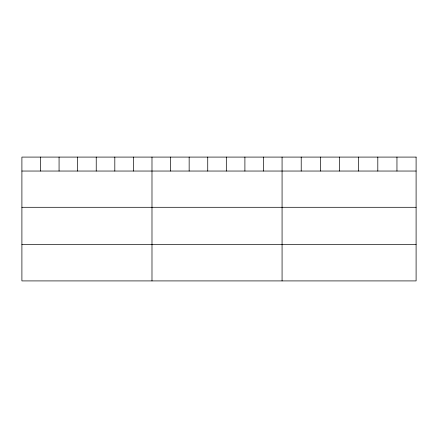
<?xml version="1.0" encoding="UTF-8"?>
<svg xmlns="http://www.w3.org/2000/svg" width="438" height="438" viewBox="0 0 438 438"><rect width="100%" height="100%" fill="white"/><g stroke="black" fill="none" stroke-linecap="round" stroke-linejoin="round"><path stroke-width="0.66" d="M21.9 171.039L416.1 171.039M21.9 207.294L416.1 207.294M21.9 244.65L416.1 244.65M396.954 157.089L396.954 171.039M377.808 157.089L377.808 171.039M358.662 157.089L358.662 171.039M339.51 157.089L339.51 171.039M320.364 157.089L320.364 171.039M301.218 157.089L301.218 171.039M282.072 157.089L282.072 280.911M263.49 157.089L263.49 171.039M244.902 157.089L244.902 171.039M226.32 157.089L226.32 171.039M207.738 157.089L207.738 171.039M189.156 157.089L189.156 171.039M170.568 157.089L170.568 171.039M151.986 157.089L151.986 280.911M133.404 157.089L133.404 171.039M114.816 157.089L114.816 171.039M96.234 157.089L96.234 171.039M77.652 157.089L77.652 171.039M59.07 157.089L59.07 171.039M40.482 157.089L40.482 171.039M416.1 157.089L21.9 157.089L21.9 280.911L416.1 280.911L416.1 157.089"/></g></svg>
